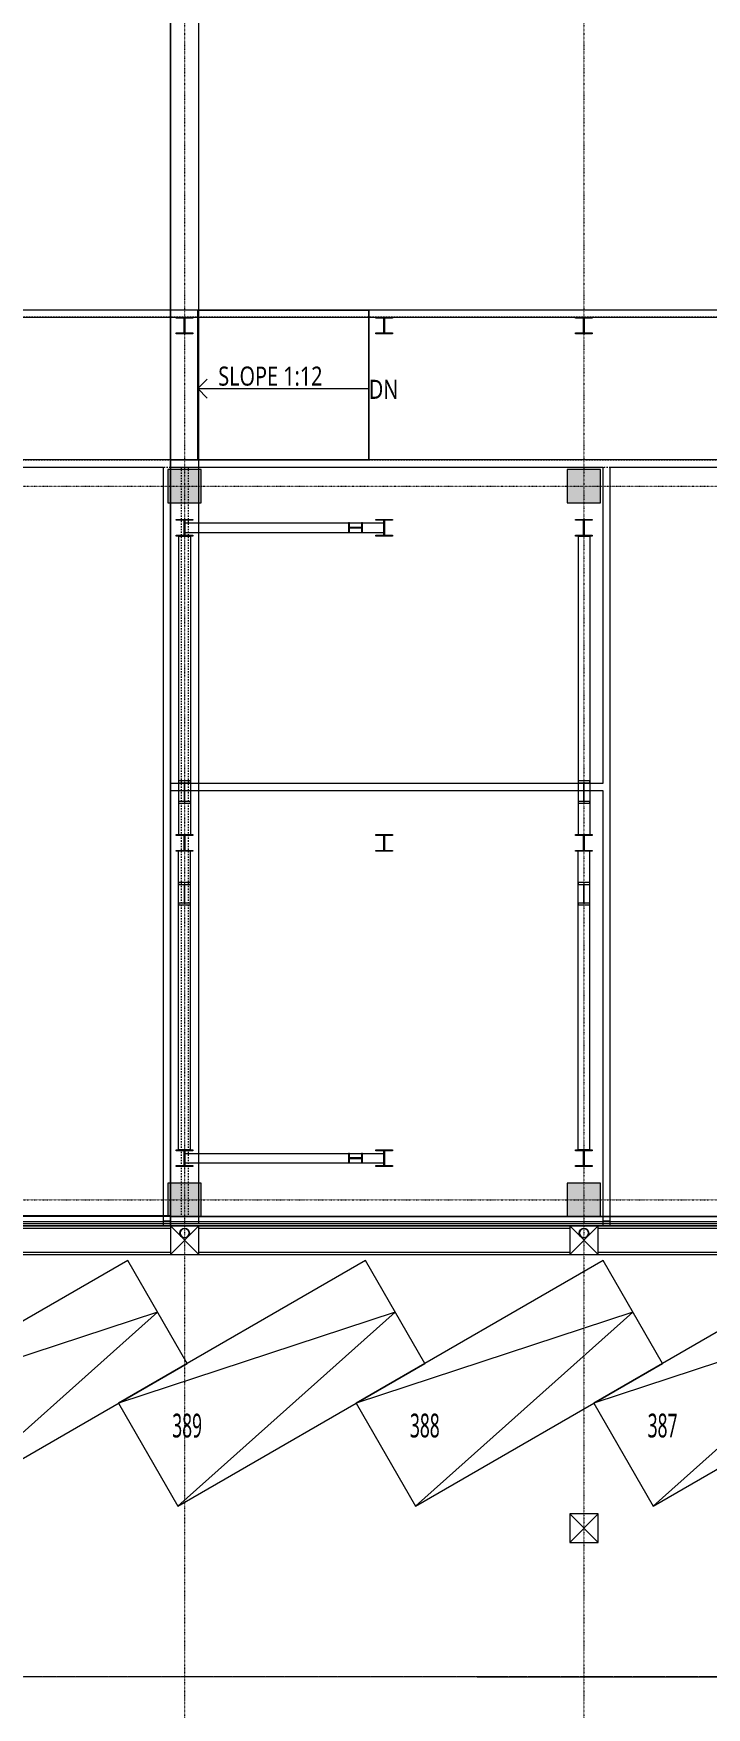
# Model space of a CAD drawing. Extents: x -76427 to 292734, y -42117 to 131250.
# Drawn here: x 90421 to 104579, y -10672 to 24513 of the extents above; entities that cross this region are included whole.
import ezdxf

# ---------------------------------------------------------------- set-up
doc = ezdxf.new("R2010")
doc.units = 0
doc.header["$LTSCALE"] = 10
for name, pattern in [('H12PL1$0$CENTERK4', [0.3582, 0.3333, -0.0083, 0.0083, -0.0083]), ('H12PL1$0$JJP_三點線', [0.9, 0.3, -0.15, 0, -0.15, 0, -0.15, 0, -0.15]), ('H12PL1$0$JJP_虛線(退縮線、投影線、地下室範圍、非屬本工程、圖面分區)', [0.45, 0.3, -0.15]), ('XFM7P10ICA$0$H12PL1$0$JJP_三點線', [0.9, 0.3, -0.15, 0, -0.15, 0, -0.15, 0, -0.15]), ('XFM7P10ICA$0$H12PL1$0$TAI_虛線', [5.644, 2.822, -2.822])]:
    doc.linetypes.add(name, pattern=pattern)
for name, color, linetype in [('H12PL1$0$A-OBJE-2D.200K', 252, 'Continuous'), ('H12PL1$0$A-OBJE-MEP', 252, 'Continuous'), ('H12PL1$0$A-WALL-EX', 252, 'Continuous'), ('H12PL1$0$A-WALL-IN.200K', 252, 'Continuous'), ('H12PL1$0$L10_14_DRAN', 252, 'Continuous'), ('H12PL1$0$L10_14_KABE1', 252, 'Continuous'), ('H12PL1$0$L10_14_PKG', 252, 'Continuous'), ('H12PL1$0$L10_14_PKG-NN', 252, 'Continuous'), ('H12PL1$0$L10_14_SIKICHI', 252, 'Continuous'), ('H12PL1$0$L10_14_SUGATA3', 252, 'Continuous'), ('H12PL1$0$S-BEAM-SHOW.200K', 252, 'Continuous'), ('H12PL1$0$S-COL', 252, 'Continuous'), ('H12PL1$0$S-COL.200K', 252, 'Continuous'), ('H12PL1$0$S-FNDN', 252, 'Continuous'), ('H12PL1$0$S-GRID', 252, 'Continuous'), ('H12PL1$0$S-SLAB-SHOW.200K', 252, 'Continuous'), ('H12PL1$0$S-WALL', 252, 'Continuous'), ('XFM7P10ICA$0$H12PL1$0$A-OBJE-MEP', 252, 'Continuous'), ('XFM7P10ICA$0$H12PL1$0$A-WALL-EX', 252, 'Continuous'), ('XFM7P10ICA$0$H12PL1$0$A-WALL-IN-200K.200K', 252, 'Continuous'), ('XFM7P10ICA$0$H12PL1$0$Hattch', 252, 'Continuous'), ('XFM7P10ICA$0$H12PL1$0$L-ROAD', 252, 'Continuous'), ('XFM7P10ICA$0$H12PL1$0$S-COL', 252, 'Continuous'), ('XFM7P10ICA$0$H12PL1$0$S-FNDN', 252, 'Continuous'), ('XFM7P10ICA$0$H12PL1$0$S-GRID', 252, 'Continuous')]:
    doc.layers.add(name, color=color, linetype=linetype)
doc.styles.add('H12PL1$0$Standard', font='', dxfattribs={"width": 0.8})
doc.styles.get('H12PL1$0$Standard').set_extended_font_data('Microsoft JhengHei')

# ---------------------------------------------------------------- blocks, each defined once
blk = doc.blocks.new('XFM7P10ICA$0$H12PL1')
at = {"layer": 'XFM7P10ICA$0$H12PL1$0$Hattch', "linetype": 'Continuous', "lineweight": 0}
for points in [[(93250, 14650), (93950, 14650), (93950, 15350), (93250, 15350)], [(101650, 14650), (102350, 14650), (102350, 15350), (101650, 15350)], [(93250, 350), (93250, -350), (93950, -350), (93950, 350)], [(101650, 350), (101650, -350), (102350, -350), (102350, 350)]]:
    blk.add_hatch(color=256, dxfattribs=at).paths.add_polyline_path(points)
at = {"layer": 'XFM7P10ICA$0$H12PL1$0$A-OBJE-MEP', "lineweight": 0, "flags": 128}
for points in [[(93695, -700, 1), (93505, -700, 1)], [(102095, -700, 1), (101905, -700, 1)]]:
    blk.add_lwpolyline(points, format="xyb", close=True, dxfattribs=at)
at = {"layer": 'XFM7P10ICA$0$H12PL1$0$A-OBJE-MEP', "lineweight": 0}
for centre in [(93600, -700), (102000, -700)]:
    blk.add_circle(centre, 100, dxfattribs=at)
at = {"layer": 'XFM7P10ICA$0$H12PL1$0$A-WALL-EX', "lineweight": 0}
blk.add_line((126700, -465), (77050, -465), dxfattribs=at)
at = {"layer": 'XFM7P10ICA$0$H12PL1$0$A-WALL-EX', "lineweight": 0, "flags": 128}
for points in [[(126700, -350), (77050, -350)], [(77050, -500), (126700, -500)]]:
    blk.add_lwpolyline(points, dxfattribs=at)
at = {"layer": 'XFM7P10ICA$0$H12PL1$0$A-WALL-IN-200K.200K', "linetype": 'XFM7P10ICA$0$H12PL1$0$TAI_虛線', "lineweight": 0}
for points in [[(167450, 18700), (18450, 18700)], [(167450, 18550), (18450, 18550)], [(76250, -350), (76250, 15550), (167450, 15550)], [(76400, -350), (76400, 15400), (167450, 15400)], [(93525, 15400), (93525, -350)], [(93675, 15400), (93675, -350)]]:
    blk.add_lwpolyline(points, dxfattribs=at)
at = {"layer": 'XFM7P10ICA$0$H12PL1$0$L-ROAD', "lineweight": 0, "flags": 128}
blk.add_lwpolyline([(151150, -2700), (127250, -2700), (127250, -4120), (126650, -4120), (126650, -552.88), (77100, -552.88), (77100, -3810), (68100, -3810), (68100, -552.88), (18050, -552.88), (18050, -2700), (17450, -2700), (17450, -552.88), (-550, -552.88), (-550, -4462.88), (-15800, -4460), (-15800, -9999.44), (244200.03, -10064.78)], dxfattribs=at)
at = {"layer": 'XFM7P10ICA$0$H12PL1$0$S-COL', "lineweight": 0, "flags": 128}
for points in [[(93250, 14650), (93950, 14650), (93950, 15350), (93250, 15350)], [(101650, 14650), (102350, 14650), (102350, 15350), (101650, 15350)]]:
    blk.add_lwpolyline(points, close=True, dxfattribs=at)
for points in [[(93950, -350), (93950, 350), (93250, 350), (93250, -350)], [(102350, -350), (102350, 350), (101650, 350), (101650, -350)]]:
    blk.add_lwpolyline(points, dxfattribs=at)
at = {"layer": 'XFM7P10ICA$0$H12PL1$0$S-FNDN', "lineweight": 0, "flags": 128}
blk.add_lwpolyline([(17700, 15300), (-480.5, 15300), (-480.5, -500), (93900, -500), (93900, 74700), (17700, 74700)], close=True, dxfattribs=at)
at = {"layer": 'XFM7P10ICA$0$H12PL1$0$S-GRID', "linetype": 'XFM7P10ICA$0$H12PL1$0$JJP_三點線', "lineweight": 0}
for p, q in [((93600, 128250), (93600, -28000)), ((102000, 128250), (102000, -28000)), ((-29000, 15000), (289600, 15000)), ((-29000, 0), (289600, 0))]:
    blk.add_line(p, q, dxfattribs=at)
blk = doc.blocks.new('XFM7P10ICA')
blk.add_blockref('XFM7P10ICA$0$H12PL1', (0, 0))
blk = doc.blocks.new('H12PL1')
at = {"layer": 'H12PL1$0$A-OBJE-2D.200K', "lineweight": 0}
for q in [(94075, 17250), (94075, 16850)]:
    blk.add_line((93875, 17050), q, dxfattribs=at)
at = {"layer": 'H12PL1$0$A-OBJE-2D.200K', "lineweight": 0, "flags": 128}
blk.add_lwpolyline([(93875, 17050), (97475, 17050)], dxfattribs=at)
at = {"layer": 'H12PL1$0$A-OBJE-MEP', "lineweight": 0, "flags": 128}
for points in [[(93695, -700, 1), (93505, -700, 1)], [(102095, -700, 1), (101905, -700, 1)]]:
    blk.add_lwpolyline(points, format="xyb", close=True, dxfattribs=at)
at = {"layer": 'H12PL1$0$A-OBJE-MEP', "lineweight": 0}
for centre in [(93600, -700), (102000, -700)]:
    blk.add_circle(centre, 100, dxfattribs=at)
at = {"layer": 'H12PL1$0$A-WALL-EX', "lineweight": 0}
blk.add_line((126700, -465), (77050, -465), dxfattribs=at)
at = {"layer": 'H12PL1$0$A-WALL-EX', "lineweight": 0, "flags": 128}
for points in [[(126735, -350), (77050, -350)], [(77050, -500), (126700, -500)], [(77050, -500), (126700, -500)], [(77050, -500), (126700, -500)], [(77050, -500), (126700, -500)], [(77050, -500), (126700, -500)], [(77050, -500), (126700, -500)], [(77050, -500), (126700, -500)], [(77050, -500), (126700, -500)]]:
    blk.add_lwpolyline(points, dxfattribs=at)
at = {"layer": 'H12PL1$0$A-WALL-IN.200K', "lineweight": 0, "flags": 128}
for points in [[(243150, 18700), (39500, 18700)], [(89575, 18550), (93425, 18550)], [(93775, 18550), (97625, 18550)], [(97975, 18550), (101825, 18550)], [(102175, 18550), (106025, 18550)], [(167450, 15550), (42650, 15550)], [(71175, 15400), (93150, 15400)], [(93150, 15400), (93150, -440)], [(93300, 15400), (102400, 15400)], [(93300, 15350), (93300, 15400)], [(102400, 15400), (102400, 8750)], [(102550, 15400), (167450, 15400)], [(102550, -440), (102550, 15400)], [(93300, 8750), (93300, 14650)], [(102400, 8750), (93300, 8750)], [(93300, 8600), (102400, 8600)], [(93300, 350), (93300, 8600)], [(102400, 8600), (102400, -440)], [(93300, -440), (93300, -350)], [(93150, -440), (93300, -440)], [(102400, -440), (102550, -440)]]:
    blk.add_lwpolyline(points, dxfattribs=at)
at = {"layer": 'H12PL1$0$L10_14_DRAN', "lineweight": 0}
for centre in [(93600, -700), (102000, -700)]:
    blk.add_circle(centre, 100, dxfattribs=at)
at = {"layer": 'H12PL1$0$L10_14_KABE1', "lineweight": 0}
blk.add_line((126650, -550), (77100, -550), dxfattribs=at)
at = {"layer": 'H12PL1$0$L10_14_PKG', "lineweight": 0, "flags": 128}
for points in [[(88456.49, -6441.61), (93652.64, -3441.61), (92402.64, -1276.55), (87206.49, -4276.55)], [(93456.49, -6441.61), (98652.64, -3441.61), (97402.64, -1276.55), (92206.49, -4276.55)], [(98456.49, -6441.61), (103652.64, -3441.61), (102402.64, -1276.55), (97206.49, -4276.55)], [(103456.49, -6441.61), (108652.64, -3441.61), (107402.64, -1276.55), (102206.49, -4276.55)]]:
    blk.add_lwpolyline(points, close=True, dxfattribs=at)
for points in [[(88456.49, -6441.61), (93027.64, -2359.08), (87206.49, -4276.55)], [(93456.49, -6441.61), (98027.64, -2359.08), (92206.49, -4276.55)], [(98456.49, -6441.61), (103027.64, -2359.08), (97206.49, -4276.55)], [(103456.49, -6441.61), (108027.64, -2359.08), (102206.49, -4276.55)]]:
    blk.add_lwpolyline(points, dxfattribs=at)
at = {"layer": 'H12PL1$0$L10_14_SIKICHI', "linetype": 'H12PL1$0$CENTERK4', "lineweight": 0}
blk.add_line((263352.82, -10066.2), (-23200, -9996.16), dxfattribs=at)
at = {"layer": 'H12PL1$0$L10_14_SUGATA3', "lineweight": 0}
for p, q in [((85500, -600), (93300, -600)), ((93300, -1150), (93900, -550)), ((93300, -550), (93900, -1150)), ((93900, -600), (101700, -600)), ((101700, -1150), (102300, -550)), ((101700, -550), (102300, -1150)), ((102300, -600), (110100, -600)), ((77700, -1150), (126050, -1150)), ((85500, -1100), (93300, -1100)), ((93900, -1100), (101700, -1100)), ((102300, -1100), (110100, -1100)), ((101700, -6600), (102300, -7200)), ((101700, -7200), (102300, -6600))]:
    blk.add_line(p, q, dxfattribs=at)
at = {"layer": 'H12PL1$0$L10_14_SUGATA3', "lineweight": 0, "flags": 128}
for points in [[(93300, -1150), (93900, -1150), (93900, -550), (93300, -550)], [(101700, -1150), (102300, -1150), (102300, -550), (101700, -550)], [(101700, -7200), (102300, -7200), (102300, -6600), (101700, -6600)]]:
    blk.add_lwpolyline(points, close=True, dxfattribs=at)
at = {"layer": 'H12PL1$0$S-BEAM-SHOW.200K', "lineweight": 0}
for p, q in [((93600, 14225), (97340.01, 14225)), ((93600, 14025), (93600, 14225)), ((97066.83, 14225), (97049.39, 14225)), ((97049.39, 14225), (97049.39, 14025)), ((97066.83, 14135), (97066.83, 14225)), ((97069.38, 14130.76), (97066.83, 14135)), ((97066.83, 14115), (97069.38, 14119.24)), ((97066.83, 14025), (97066.83, 14115)), ((97075.55, 14129), (97069.38, 14130.76)), ((97069.38, 14119.24), (97075.55, 14121)), ((97313.85, 14129), (97075.55, 14129)), ((97075.55, 14121), (97313.85, 14121)), ((97320.02, 14130.76), (97313.85, 14129)), ((97313.85, 14121), (97320.02, 14119.24)), ((97322.57, 14135), (97320.02, 14130.76)), ((97320.02, 14119.24), (97322.57, 14115)), ((97340.01, 14225), (97322.57, 14225)), ((97322.57, 14225), (97322.57, 14135)), ((97322.57, 14115), (97322.57, 14025)), ((97340.01, 14025), (97340.01, 14225)), ((93475, 13950), (93475, 8333.91)), ((93475, 13950), (93725, 13950)), ((93600, 14025), (97340.01, 14025)), ((93725, 13950), (93725, 8333.91)), ((97049.39, 14025), (97066.83, 14025)), ((97322.57, 14025), (97340.01, 14025)), ((101875, 13950), (101875, 8333.91)), ((101875, 13950), (102125, 13950)), ((102125, 13950), (102125, 8333.91)), ((93725, 8801.98), (93475, 8801.98)), ((93475, 8801.98), (93475, 8764.53)), ((93725, 8764.53), (93725, 8801.98)), ((102125, 8801.98), (101875, 8801.98)), ((101875, 8801.98), (101875, 8764.53)), ((102125, 8764.53), (102125, 8801.98)), ((93475, 8764.53), (93594, 8764.53)), ((93594, 8764.53), (93606, 8764.53)), ((93606, 8764.53), (93594, 8764.53)), ((93594, 8764.53), (93594, 8371.36)), ((93606, 8764.53), (93725, 8764.53)), ((93606, 8371.36), (93606, 8764.53)), ((101875, 8764.53), (101994, 8764.53)), ((101994, 8764.53), (102006, 8764.53)), ((102006, 8764.53), (101994, 8764.53)), ((101994, 8764.53), (101994, 8371.36)), ((102006, 8764.53), (102125, 8764.53)), ((102006, 8371.36), (102006, 8764.53)), ((93475, 8371.36), (93475, 8333.91)), ((93594, 8371.36), (93475, 8371.36)), ((93475, 8333.91), (93725, 8333.91)), ((93594, 8371.36), (93606, 8371.36)), ((93606, 8371.36), (93594, 8371.36)), ((93725, 8371.36), (93606, 8371.36)), ((93725, 8333.91), (93725, 8371.36)), ((101875, 8371.36), (101875, 8333.91)), ((101994, 8371.36), (101875, 8371.36)), ((101875, 8333.91), (102125, 8333.91)), ((101994, 8371.36), (102006, 8371.36)), ((102006, 8371.36), (101994, 8371.36)), ((102125, 8371.36), (102006, 8371.36)), ((102125, 8333.91), (102125, 8371.36)), ((93475, 1050), (93475, 6666.09)), ((93725, 6666.09), (93475, 6666.09)), ((93475, 6666.09), (93475, 6628.64)), ((93475, 6628.64), (93594, 6628.64)), ((93606, 6628.64), (93594, 6628.64)), ((93594, 6628.64), (93594, 6235.47)), ((93594, 6628.64), (93606, 6628.64)), ((93606, 6235.47), (93606, 6628.64)), ((93606, 6628.64), (93725, 6628.64)), ((93725, 1050), (93725, 6666.09)), ((93725, 6628.64), (93725, 6666.09)), ((101875, 1050), (101875, 6666.09)), ((102125, 6666.09), (101875, 6666.09)), ((101875, 6666.09), (101875, 6628.64)), ((101875, 6628.64), (101994, 6628.64)), ((102006, 6628.64), (101994, 6628.64)), ((101994, 6628.64), (101994, 6235.47)), ((101994, 6628.64), (102006, 6628.64)), ((102006, 6235.47), (102006, 6628.64)), ((102006, 6628.64), (102125, 6628.64)), ((102125, 1050), (102125, 6666.09)), ((102125, 6628.64), (102125, 6666.09)), ((93475, 6235.47), (93475, 6198.02)), ((93594, 6235.47), (93475, 6235.47)), ((93475, 6198.02), (93725, 6198.02)), ((93606, 6235.47), (93594, 6235.47)), ((93594, 6235.47), (93606, 6235.47)), ((93725, 6235.47), (93606, 6235.47)), ((93725, 6198.02), (93725, 6235.47)), ((101875, 6235.47), (101875, 6198.02)), ((101994, 6235.47), (101875, 6235.47)), ((101875, 6198.02), (102125, 6198.02)), ((102006, 6235.47), (101994, 6235.47)), ((101994, 6235.47), (102006, 6235.47)), ((102125, 6235.47), (102006, 6235.47)), ((102125, 6198.02), (102125, 6235.47)), ((93725, 1050), (93475, 1050)), ((93600, 975), (97340.01, 975)), ((93600, 775), (93600, 975)), ((93600, 775), (97340.01, 775)), ((97066.83, 975), (97049.39, 975)), ((97049.39, 975), (97049.39, 775)), ((97049.39, 775), (97066.83, 775)), ((97066.83, 885), (97066.83, 975)), ((97069.38, 880.76), (97066.83, 885)), ((97066.83, 865), (97069.38, 869.24)), ((97066.83, 775), (97066.83, 865)), ((97075.55, 879), (97069.38, 880.76)), ((97069.38, 869.24), (97075.55, 871)), ((97313.85, 879), (97075.55, 879)), ((97075.55, 871), (97313.85, 871)), ((97320.02, 880.76), (97313.85, 879)), ((97313.85, 871), (97320.02, 869.24)), ((97322.57, 885), (97320.02, 880.76)), ((97320.02, 869.24), (97322.57, 865)), ((97340.01, 975), (97322.57, 975)), ((97322.57, 975), (97322.57, 885)), ((97322.57, 865), (97322.57, 775)), ((97322.57, 775), (97340.01, 775)), ((97340.01, 775), (97340.01, 975)), ((102125, 1050), (101875, 1050))]:
    blk.add_line(p, q, dxfattribs=at)
at = {"layer": 'H12PL1$0$S-BEAM-SHOW.200K', "linetype": 'H12PL1$0$JJP_虛線(退縮線、投影線、地下室範圍、非屬本工程、圖面分區)', "lineweight": 0}
for p, q in [((97340.01, 14225), (97800, 14225)), ((97800, 14025), (97800, 14225)), ((97340.01, 14025), (97800, 14025)), ((93475, 8333.91), (93475, 7675)), ((93725, 8333.91), (93725, 7675)), ((101875, 8333.91), (101875, 7675)), ((102125, 8333.91), (102125, 7675)), ((93475, 7675), (93725, 7675)), ((101875, 7675), (102125, 7675)), ((93475, 6666.09), (93475, 7325)), ((93725, 7325), (93475, 7325)), ((93725, 6666.09), (93725, 7325)), ((101875, 6666.09), (101875, 7325)), ((102125, 7325), (101875, 7325)), ((102125, 6666.09), (102125, 7325)), ((97340.01, 975), (97800, 975)), ((97340.01, 775), (97800, 775)), ((97800, 775), (97800, 975))]:
    blk.add_line(p, q, dxfattribs=at)
at = {"layer": 'H12PL1$0$S-COL', "lineweight": 0, "flags": 128}
for points in [[(93250, 14650), (93950, 14650), (93950, 15350), (93250, 15350)], [(101650, 14650), (102350, 14650), (102350, 15350), (101650, 15350)]]:
    blk.add_lwpolyline(points, close=True, dxfattribs=at)
for points in [[(93950, -350), (93950, 350), (93250, 350), (93250, -350)], [(102350, -350), (102350, 350), (101650, 350), (101650, -350)]]:
    blk.add_lwpolyline(points, dxfattribs=at)
at = {"layer": 'H12PL1$0$S-COL.200K', "lineweight": 0, "flags": 128}
for points in [[(93775, 18550), (93775, 18531), (93613, 18531, 0.41421356), (93606, 18524), (93606, 18226, 0.41421356), (93613, 18219), (93775, 18219), (93775, 18200), (93425, 18200), (93425, 18219), (93587, 18219, 0.41421356), (93594, 18226), (93594, 18524, 0.41421356), (93587, 18531), (93425, 18531), (93425, 18550)], [(97975, 18550), (97975, 18531), (97813, 18531, 0.41421356), (97806, 18524), (97806, 18226, 0.41421356), (97813, 18219), (97975, 18219), (97975, 18200), (97625, 18200), (97625, 18219), (97787, 18219, 0.41421356), (97794, 18226), (97794, 18524, 0.41421356), (97787, 18531), (97625, 18531), (97625, 18550)], [(102175, 18550), (102175, 18531), (102013, 18531, 0.41421356), (102006, 18524), (102006, 18226, 0.41421356), (102013, 18219), (102175, 18219), (102175, 18200), (101825, 18200), (101825, 18219), (101987, 18219, 0.41421356), (101994, 18226), (101994, 18524, 0.41421356), (101987, 18531), (101825, 18531), (101825, 18550)], [(93775, 14300), (93775, 14281), (93613, 14281, 0.41421356), (93606, 14274), (93606, 13976, 0.41421356), (93613, 13969), (93775, 13969), (93775, 13950), (93425, 13950), (93425, 13969), (93587, 13969, 0.41421356), (93594, 13976), (93594, 14274, 0.41421356), (93587, 14281), (93425, 14281), (93425, 14300)], [(97975, 14300), (97975, 14281), (97813, 14281, 0.41421356), (97806, 14274), (97806, 13976, 0.41421356), (97813, 13969), (97975, 13969), (97975, 13950), (97625, 13950), (97625, 13969), (97787, 13969, 0.41421356), (97794, 13976), (97794, 14274, 0.41421356), (97787, 14281), (97625, 14281), (97625, 14300)], [(102175, 14300), (102175, 14281), (102013, 14281, 0.41421356), (102006, 14274), (102006, 13976, 0.41421356), (102013, 13969), (102175, 13969), (102175, 13950), (101825, 13950), (101825, 13969), (101987, 13969, 0.41421356), (101994, 13976), (101994, 14274, 0.41421356), (101987, 14281), (101825, 14281), (101825, 14300)], [(93775, 7675), (93775, 7656), (93613, 7656, 0.41421356), (93606, 7649), (93606, 7351, 0.41421356), (93613, 7344), (93775, 7344), (93775, 7325), (93425, 7325), (93425, 7344), (93587, 7344, 0.41421356), (93594, 7351), (93594, 7649, 0.41421356), (93587, 7656), (93425, 7656), (93425, 7675)], [(97975, 7675), (97975, 7656), (97813, 7656, 0.41421356), (97806, 7649), (97806, 7351, 0.41421356), (97813, 7344), (97975, 7344), (97975, 7325), (97625, 7325), (97625, 7344), (97787, 7344, 0.41421356), (97794, 7351), (97794, 7649, 0.41421356), (97787, 7656), (97625, 7656), (97625, 7675)], [(102175, 7675), (102175, 7656), (102013, 7656, 0.41421356), (102006, 7649), (102006, 7351, 0.41421356), (102013, 7344), (102175, 7344), (102175, 7325), (101825, 7325), (101825, 7344), (101987, 7344, 0.41421356), (101994, 7351), (101994, 7649, 0.41421356), (101987, 7656), (101825, 7656), (101825, 7675)], [(93775, 1050), (93775, 1031), (93613, 1031, 0.41421356), (93606, 1024), (93606, 726, 0.41421356), (93613, 719), (93775, 719), (93775, 700), (93425, 700), (93425, 719), (93587, 719, 0.41421356), (93594, 726), (93594, 1024, 0.41421356), (93587, 1031), (93425, 1031), (93425, 1050)], [(97975, 1050), (97975, 1031), (97813, 1031, 0.41421356), (97806, 1024), (97806, 726, 0.41421356), (97813, 719), (97975, 719), (97975, 700), (97625, 700), (97625, 719), (97787, 719, 0.41421356), (97794, 726), (97794, 1024, 0.41421356), (97787, 1031), (97625, 1031), (97625, 1050)], [(102175, 1050), (102175, 1031), (102013, 1031, 0.41421356), (102006, 1024), (102006, 726, 0.41421356), (102013, 719), (102175, 719), (102175, 700), (101825, 700), (101825, 719), (101987, 719, 0.41421356), (101994, 726), (101994, 1024, 0.41421356), (101987, 1031), (101825, 1031), (101825, 1050)]]:
    blk.add_lwpolyline(points, format="xyb", close=True, dxfattribs=at)
at = {"layer": 'H12PL1$0$S-FNDN', "lineweight": 0, "flags": 128}
for points in [[(119350, 90550), (43500, 90550), (43500, 74700), (93300, 74700), (93300, -550), (119350, -550), (119350, 45300), (110700, 45300), (110700, 50030), (119350, 50030)], [(43500, 74700), (18300, 74700), (18300, 15000), (18125, 15000), (18125, -550), (93300, -550), (93300, 74700)]]:
    blk.add_lwpolyline(points, close=True, dxfattribs=at)
at = {"layer": 'H12PL1$0$S-GRID', "linetype": 'H12PL1$0$JJP_三點線', "lineweight": 0}
for p, q in [((93600, 128250), (93600, -28000)), ((102000, 128250), (102000, -28000)), ((-29000, 15000), (289600, 15000)), ((-29000, 0), (289600, 0))]:
    blk.add_line(p, q, dxfattribs=at)
at = {"layer": 'H12PL1$0$S-SLAB-SHOW.200K', "lineweight": 0, "flags": 128}
for points in [[(18450, 10975), (18450, -330), (93300, -330), (93300, 15550), (97475, 15550), (97475, 18700), (39500, 18700), (39500, 10975)], [(97475, 18700), (97475, 15550), (93300, 15550), (93300, -350), (126850, -350), (126850, -2500), (151550, -2500), (151550, -350), (167450, -350), (167450, 15550), (164000, 15550), (164000, 18700)]]:
    blk.add_lwpolyline(points, close=True, dxfattribs=at)
at = {"layer": 'H12PL1$0$S-SLAB-SHOW.200K', "lineweight": 0}
blk.add_lwpolyline([(97475, 15550), (93875, 15550), (93875, 18700), (97475, 18700)], close=True, dxfattribs=at)
at = {"layer": 'H12PL1$0$S-WALL', "lineweight": 0}
for p, q in [((93150, -330), (93150, -550)), ((93300, -550), (93300, -350)), ((102400, -330), (102400, -550)), ((102550, -550), (102550, -330)), ((93150, -550), (93300, -550)), ((102400, -550), (102550, -550))]:
    blk.add_line(p, q, dxfattribs=at)
at = {"layer": 'H12PL1$0$A-OBJE-2D.200K', "linetype": 'Continuous', "lineweight": 0, "char_height": 400, "style": 'H12PL1$0$Standard'}
for s, insert, attachment_point in [('\\A1;SLOPE 1:12', (94308.51, 17511.89), 1), ('\\A1;DN', (97475, 17033.78), 4)]:
    blk.add_mtext(s, dxfattribs=dict(at, insert=insert, attachment_point=attachment_point))
at = {"layer": 'H12PL1$0$L10_14_PKG-NN', "linetype": 'Continuous', "lineweight": 0, "char_height": 500, "attachment_point": 4, "style": 'H12PL1$0$Standard'}
for s, insert in [('\\A1;{\\W0.56;389}', (93340.31, -4748.56)), ('\\A1;{\\W0.56;388}', (98340.31, -4748.56)), ('\\A1;{\\W0.56;387}', (103340.31, -4748.56))]:
    blk.add_mtext(s, dxfattribs=dict(at, insert=insert))

msp = doc.modelspace()

# ---------------------------------------------------------------- block references
msp.add_blockref('XFM7P10ICA', (0, 0))

# ---------------------------------------------------------------- next in the draw order: block references
msp.add_blockref('H12PL1', (0, 0))

doc.saveas('drawing.dxf')
